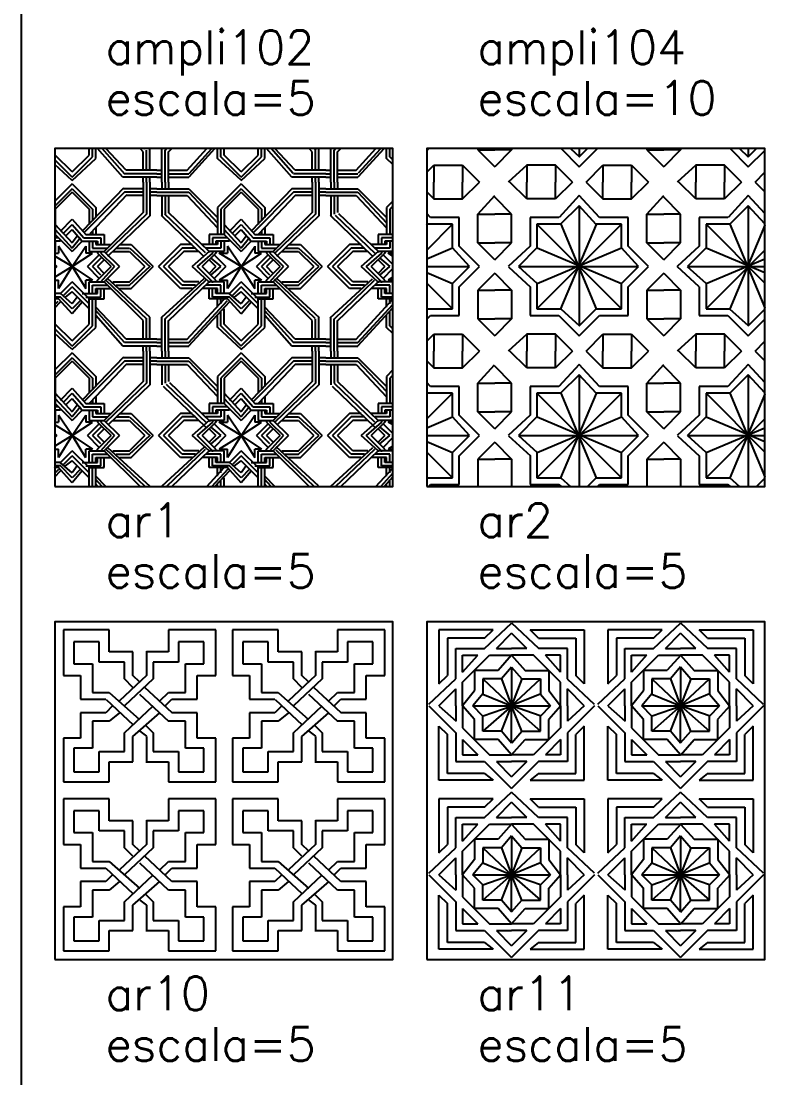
# Model space of a CAD drawing. Header units: inches. Extents: x -1 to 462, y -162 to 137.
# Drawn here: x -1 to 21.45, y 66.5 to 97.77 of the extents above; entities that cross this region are included whole.
import ezdxf

# ---------------------------------------------------------------- set-up
doc = ezdxf.new("R2010")
doc.units = ezdxf.units.IN
doc.header["$MEASUREMENT"] = 0
doc.layers.add('FORMATO', color=7, linetype='Continuous', plot=False)
for name, color, linetype in [('HATCH', 7, 'Continuous'), ('RECTANGLE', 7, 'Continuous'), ('TEXT', 5, 'Continuous')]:
    doc.layers.add(name, color=color, linetype=linetype)
doc.styles.add('nr', font='simplex.shx')

msp = doc.modelspace()

# ---------------------------------------------------------------- hatches: boundary and pattern name
at = {"layer": 'HATCH'}
h = msp.add_hatch(dxfattribs=at)
h.set_pattern_fill('AR1', color=256, scale=5, style=0, pattern_type=2)
h.set_pattern_definition([(42.8789, (-74.5, 113.05), (5.00000315, 4.99999964), [0.95525, -94.56961]), (90, (-73.8, 113.7), (-5, 5), [0.85, -4.15]), (0, (-73.8, 114.85), (5, 5), [0.45, -4.55]), (45, (-72.75, 114.85), (0, 5), [0.91924, -6.15183]), (45, (-74.5, 113.15), (0, 5), [0.84853, -6.22254]), (90, (-73.9, 113.75), (-5, 5), [0.8, -4.2]), (0, (-73.9, 114.95), (5, 5), [0.45, -4.55]), (42.5104, (-72.8, 114.95), (5.0000033, 4.9999985), [0.81394, -80.58016]), (45, (-74.5, 113.3), (0, 5), [0.7071, -6.36396]), (90, (-74, 113.8), (-5, 5), [0.75, -4.25]), (0, (-74, 115.05), (5, 5), [0.45, -4.55]), (45, (-72.8, 115.05), (0, 5), [0.6364, -6.43467]), (90, (-72.4, 113), (-5, 5), [0.15, -4.85]), (135, (-72.4, 113.9), (-5, 0), [1.62634, -5.44472]), (90, (-72.3, 113), (-5, 5), [0.15, -4.85]), (136.2189, (-72.3, 113.95), (-115.00004914, 109.99995073), [1.662075, -164.545625]), (90, (-72.2, 113), (-5, 5), [0.15, -4.85]), (137.3859, (-72.2, 114), (-59.999957, 55.00004706), [1.69853, -168.15435]), (180, (-72, 113.35), (-5, -5), [0.9, -4.1]), (133.4518, (-72.9, 113.35), (-4.99999504, 5.0000026), [1.30862, -129.5539]), (180, (-72, 113.25), (-5, -5), [0.95, -4.05]), (131.8202, (-72.95, 113.25), (-45.00002587, 49.9999776), [1.27476, -126.20073]), (180, (-72, 113.15), (-5, -5), [1, -4]), (131.6335, (-73, 113.15), (-4.9999943, 5.0000044), [1.20416, -59.00382]), (90, (-73.8, 114.7), (-5, 5), [0.15, -4.85]), (90, (-73.9, 114.7), (-5, 5), [0.25, -4.75]), (90, (-74, 114.7), (-5, 5), [0.35, -4.65]), (0, (-73.1, 114.85), (5, 5), [0.35, -4.65]), (0, (-73.2, 114.95), (5, 5), [0.4, -4.6]), (0, (-73.3, 115.05), (5, 5), [0.5, -4.5]), (135, (-74, 114.25), (-5, 0), [0.7071, -6.36396]), (135, (-74, 114.4), (-5, 0), [0.7071, -6.36396]), (90, (-72.4, 113.35), (-5, 5), [0.55, -4.45]), (90, (-72.3, 113.35), (-5, 5), [0.6, -4.4]), (90, (-72.2, 113.35), (-5, 5), [0.65, -4.35]), (135, (-74, 114.55), (-5, 0), [0.7071, -6.36396]), (0, (-74, 114.55), (5, 5), [0.45, -4.55]), (90, (-73.55, 114.55), (-5, 5), [0.3, -4.7]), (0, (-74.1, 114.6), (5, 5), [0.45, -4.55]), (0, (-74.2, 114.7), (5, 5), [0.45, -4.55]), (90, (-73.65, 114.6), (-5, 5), [0.25, -4.75]), (90, (-73.75, 114.7), (-5, 5), [0.15, -4.85]), (45, (-73.75, 115.1), (0, 5), [0.56568, -6.50538]), (48.3665, (-73.65, 115.05), (34.999973, 40.0000209), [0.60208, -59.6059]), (45, (-73.55, 115.05), (0, 5), [0.6364, -6.43467]), (90, (-73.75, 115.05), (-5, 5), [0.05, -4.95]), (0, (-73.55, 115.05), (5, 5), [0, -5]), (0, (-73.65, 115.05), (5, 5), [0, -5]), (135, (-73.55, 115.3), (-5, 0), [0.28285, -6.78822]), (135, (-73.65, 115.25), (-5, 0), [0.35356, -6.71752]), (135, (-73.7, 115.15), (-5, 0), [0.49497, -6.5761]), (137.1211, (-74.5, 113.05), (-65.000004, 59.9999988), [0.95525, -94.56961]), (135, (-74.5, 113.15), (-5, 0), [0.84853, -6.22254]), (135, (-74.5, 113.3), (-5, 0), [0.7071, -6.36396]), (47.2906, (-76.05, 113.15), (55.0000102, 59.9999875), [1.76918, -86.68985]), (47.3859, (-76.05, 113.25), (55.00004706, 59.999957), [1.69853, -168.15435]), (47.4896, (-76.1, 113.35), (49.9999536, 55.0000434), [1.62788, -79.76622]), (0, (-77, 113.35), (5, 5), [0.15, -4.85]), (0, (-77, 113.25), (5, 5), [0.15, -4.85]), (0, (-77, 113.15), (5, 5), [0.15, -4.85]), (90, (-76.65, 113), (-5, 5), [0.9, -4.1]), (90, (-76.75, 113), (-5, 5), [0.95, -4.05]), (90, (-76.85, 113), (-5, 5), [1, -4]), (42.6141, (-76.85, 114), (64.99995646, 60.00005068), [1.69853, -168.15435]), (43.7811, (-76.75, 113.95), (5.00000317, 4.9999999), [1.662075, -164.545625]), (43.7811, (-76.65, 113.9), (5.00000317, 4.9999999), [1.662075, -164.545625]), (90, (-75.2, 113.7), (-5, 5), [0.35, -4.65]), (90, (-75.1, 113.75), (-5, 5), [0.4, -4.6]), (90, (-75, 113.8), (-5, 5), [0.45, -4.55]), (45, (-75.3, 115.15), (0, 5), [0.49497, -6.5761]), (39.8056, (-75.4, 115.25), (4.9999983, 5.000004), [0.39051, -38.66074]), (45, (-75.45, 115.3), (0, 5), [0.28285, -6.78822]), (0, (-75.35, 115.05), (5, 5), [0, -5]), (0, (-75.45, 115.05), (5, 5), [0, -5]), (90, (-75.25, 115.05), (-5, 5), [0.05, -4.95]), (138.0128, (-75.45, 115.05), (-45.0000067, 39.9999912), [0.67268, -66.59544]), (135, (-75.35, 115.05), (-5, 0), [0.6364, -6.43467]), (135, (-75.25, 115.1), (-5, 0), [0.56568, -6.50538]), (90, (-75.25, 114.7), (-5, 5), [0.15, -4.85]), (90, (-75.35, 114.6), (-5, 5), [0.25, -4.75]), (180, (-74.85, 114.7), (-5, -5), [0.4, -4.6]), (180, (-74.85, 114.6), (-5, -5), [0.5, -4.5]), (90, (-75.45, 114.55), (-5, 5), [0.3, -4.7]), (180, (-74.9, 114.55), (-5, -5), [0.55, -4.45]), (180, (-75.75, 115.05), (-5, -5), [0.45, -4.55]), (180, (-75.85, 114.95), (-5, -5), [0.4, -4.6]), (180, (-75.95, 114.85), (-5, -5), [0.35, -4.65]), (90, (-75, 114.7), (-5, 5), [0.35, -4.65]), (90, (-75.1, 114.7), (-5, 5), [0.25, -4.75]), (90, (-75.2, 114.7), (-5, 5), [0.15, -4.85]), (135, (-76.2, 115.05), (-5, 0), [0.6364, -6.43467]), (180, (-75, 115.05), (-5, -5), [0.45, -4.55]), (135, (-76.25, 114.95), (-5, 0), [0.77782, -6.29325]), (180, (-75.1, 114.95), (-5, -5), [0.45, -4.55]), (135, (-76.3, 114.85), (-5, 0), [0.91924, -6.15183]), (180, (-75.2, 114.85), (-5, -5), [0.45, -4.55]), (90, (-75.1, 114.4), (-5, 5), [0.15, -4.85]), (90, (-75.2, 114.3), (-5, 5), [0.25, -4.75]), (139.3987, (-74.5, 114.4), (-29.999995, 25.000002), [0.46098, -45.63674]), (135, (-74.5, 114.25), (-5, 0), [0.49497, -6.5761]), (131.6335, (-74.5, 114.1), (-4.9999943, 5.0000044), [0.60208, -59.6059]), (45, (-74.75, 114.65), (0, 5), [0.35356, -6.71752]), (36.8699, (-74.7, 114.6), (5, 5), [0.25, -24.75]), (45, (-74.85, 114.7), (0, 5), [0.49497, -6.5761]), (233.1301, (-74.35, 114.6), (-10.000001, -15), [0.25, -24.75]), (225, (-74.25, 114.5), (-6e-16, -5), [0.35356, -6.71752]), (229.3987, (-74.2, 114.45), (-25.000002, -29.999995), [0.46097, -45.63674]), (0, (-76.65, 113.25), (5, 5), [0.6, -4.4]), (0, (-76.65, 113.15), (5, 5), [0.6, -4.4]), (0, (-76.65, 113.35), (5, 5), [0.55, -4.45]), (180, (-72.4, 117.6), (-5, -5), [0.5, -4.5]), (180, (-72.4, 117.8), (-5, -5), [0.6, -4.4]), (180, (-72.4, 117.7), (-5, -5), [0.55, -4.45]), (45, (-74.85, 116.55), (0, 5), [0.49497, -6.5761]), (45, (-74.75, 116.5), (0, 5), [0.35356, -6.71752]), (45, (-74.7, 116.4), (0, 5), [0.28285, -6.78822]), (225, (-74.2, 116.25), (-6e-16, -5), [0.42427, -6.6468]), (233.1301, (-74.35, 116.4), (-10.000001, -15), [0.25, -24.75]), (230.1944, (-74.25, 116.35), (-20.000012, -24.9999903), [0.39051, -38.66074]), (311.6335, (-74.5, 116.9), (4.9999943, -5.0000044), [0.60208, -59.6059]), (311.1859, (-74.5, 116.75), (4.9999965, -5.0000013), [0.5315, -52.61922]), (310.6013, (-74.5, 116.6), (4.9999997, -5.0000004), [0.46098, -45.63674]), (301.6075, (-74.5, 115.5), (24.9999986, -40.0000029), [0.76321, -75.55847]), (90, (-74.1, 114.85), (-5, 5), [0.25, -4.75]), (180, (-73.9, 115.1), (-5, -5), [0.2, -4.8]), (326.3099, (-74.5, 115.5), (9.999998, -5.000007), [0.7211, -17.30664]), (0, (-75.15, 115.1), (5, 5), [0.25, -4.75]), (90, (-74.9, 114.85), (-5, 5), [0.25, -4.75]), (238.3925, (-74.5, 115.5), (-15.0000001, -25.0000007), [0.76321, -75.55847]), (211.6075, (-74.5, 115.5), (-40.0000029, -24.9999986), [0.76321, -75.55847]), (270, (-74.1, 116.1), (5, -5), [0.2, -4.8]), (180, (-73.9, 115.9), (-5, -5), [0.2, -4.8]), (56.3099, (-74.5, 115.5), (5.000007, 9.999998), [0.7211, -17.30664]), (33.6901, (-74.5, 115.5), (4.999995, 5), [0.7211, -17.30664]), (0, (-75.15, 115.9), (5, 5), [0.25, -4.75]), (148.3925, (-74.5, 115.5), (-25.0000007, 15.0000001), [0.76321, -75.55847]), (270, (-74.9, 116.1), (5, -5), [0.2, -4.8]), (123.6901, (-74.5, 115.5), (-5, 4.999995), [0.7211, -17.30664]), (270, (-73.8, 116.65), (5, -5), [0.2, -4.8]), (270, (-73.9, 116.55), (5, -5), [0.1, -4.9]), (0, (-73.8, 116.15), (5, 5), [0.45, -4.55]), (315, (-72.75, 116.15), (5, -1e-15), [0.91924, -6.15183]), (0, (-73.9, 116.05), (5, 5), [0.45, -4.55]), (317.4896, (-72.8, 116.05), (55.0000434, -49.9999536), [0.81394, -80.58016]), (0, (-74, 115.95), (5, 5), [0.45, -4.55]), (315, (-72.8, 115.95), (5, -1e-15), [0.6364, -6.43467]), (270, (-73.8, 116.25), (5, -5), [0.1, -4.9]), (270, (-73.9, 116.25), (5, -5), [0.2, -4.8]), (270, (-74, 116.25), (5, -5), [0.3, -4.7]), (0, (-73.1, 116.15), (5, 5), [0.35, -4.65]), (0, (-73.2, 116.05), (5, 5), [0.4, -4.6]), (0, (-73.3, 115.95), (5, 5), [0.5, -4.5]), (0, (-74.1, 116.45), (5, 5), [0.55, -4.45]), (270, (-73.55, 116.45), (5, -5), [0.3, -4.7]), (0, (-74.15, 116.35), (5, 5), [0.5, -4.5]), (0, (-74.2, 116.25), (5, 5), [0.45, -4.55]), (270, (-73.65, 116.35), (5, -5), [0.2, -4.8]), (270, (-73.75, 116.25), (5, -5), [0.1, -4.9]), (315, (-73.75, 115.9), (5, -1e-15), [0.56568, -6.50538]), (315, (-73.65, 115.9), (5, -1e-15), [0.56568, -6.50538]), (315, (-73.55, 115.95), (5, -1e-15), [0.6364, -6.43467]), (270, (-73.75, 115.95), (5, -5), [0.05, -4.95]), (0, (-73.55, 115.95), (5, 5), [0, -5]), (270, (-73.65, 115.95), (5, -5), [0.05, -4.95]), (225, (-73.55, 115.7), (-6e-16, -5), [0.28285, -6.78822]), (225, (-73.65, 115.75), (-6e-16, -5), [0.35356, -6.71752]), (225, (-73.7, 115.85), (-6e-16, -5), [0.49497, -6.5761]), (270, (-74, 117.2), (5, -5), [0.45, -4.55]), (270, (-73.9, 117.2), (5, -5), [0.35, -4.65]), (270, (-73.8, 117.25), (5, -5), [0.3, -4.7]), (225, (-72.4, 117.1), (-6e-16, -5), [1.62634, -5.44472]), (223.7811, (-72.3, 117.05), (-5.00000317, -4.9999999), [1.662075, -164.545625]), (223.8309, (-72.2, 117), (-4.99999774, -5.00000114), [1.73277, -171.54446]), (270, (-72.2, 118), (5, -5), [1, -4]), (270, (-72.3, 118), (5, -5), [0.95, -4.05]), (270, (-72.4, 118), (5, -5), [0.9, -4.1]), (180, (-72, 117.8), (-5, -5), [0.2, -4.8]), (180, (-72, 117.7), (-5, -5), [0.2, -4.8]), (180, (-72, 117.6), (-5, -5), [0.2, -4.8]), (226.273, (-72.9, 117.6), (-105.00005694, -109.99994273), [1.59139, -157.54692]), (225, (-72.95, 117.7), (-6e-16, -5), [1.69705, -5.374]), (226.1691, (-73, 117.8), (-115.000085, -119.99992025), [1.73277, -171.54446]), (315, (-74.5, 117.7), (5, -1e-15), [0.7071, -6.36396]), (315, (-74.5, 117.8), (5, -1e-15), [0.84853, -6.22254]), (315, (-74.5, 117.95), (5, -1e-15), [0.98995, -6.08112]), (315, (-75.3, 115.85), (5, -1e-15), [0.49497, -6.5761]), (320.1944, (-75.4, 115.75), (24.9999903, -20.000012), [0.39051, -38.66074]), (315, (-75.45, 115.7), (5, -1e-15), [0.28285, -6.78822]), (270, (-75.35, 115.95), (5, -5), [0.05, -4.95]), (0, (-75.45, 115.95), (5, 5), [0, -5]), (270, (-75.25, 115.95), (5, -5), [0.05, -4.95]), (221.9872, (-75.45, 115.95), (-5.000003, -4.9999978), [0.67268, -66.59544]), (221.6335, (-75.35, 115.9), (-5.0000044, -4.9999943), [0.60208, -59.6059]), (225, (-75.25, 115.9), (-6e-16, -5), [0.56568, -6.50538]), (270, (-75.25, 116.25), (5, -5), [0.1, -4.9]), (270, (-75.35, 116.35), (5, -5), [0.2, -4.8]), (180, (-74.85, 116.25), (-5, -5), [0.4, -4.6]), (180, (-74.9, 116.35), (-5, -5), [0.45, -4.55]), (270, (-75.45, 116.45), (5, -5), [0.3, -4.7]), (180, (-75, 116.45), (-5, -5), [0.45, -4.55]), (315, (-75, 116.45), (5, -1e-15), [0.7071, -6.36396]), (270, (-76.85, 117.6), (5, -5), [0.6, -4.4]), (270, (-76.75, 117.6), (5, -5), [0.55, -4.45]), (270, (-76.65, 117.6), (5, -5), [0.5, -4.5]), (312.2737, (-75, 116.6), (5.0000004, -5.0000005), [0.7433, -73.58704]), (312.2737, (-75, 116.75), (5.0000004, -5.0000005), [0.7433, -73.58704]), (180, (-75.75, 115.95), (-5, -5), [0.45, -4.55]), (180, (-75.85, 116.05), (-5, -5), [0.4, -4.6]), (180, (-75.95, 116.15), (-5, -5), [0.35, -4.65]), (270, (-75, 116.25), (5, -5), [0.3, -4.7]), (270, (-75.1, 116.25), (5, -5), [0.2, -4.8]), (270, (-75.2, 116.25), (5, -5), [0.1, -4.9]), (315, (-76.05, 117.8), (5, -1e-15), [1.20208, -5.86899]), (0, (-77, 117.8), (5, 5), [0.95, -4.05]), (313.3634, (-76.05, 117.7), (5.00000046, -5.00000184), [1.23794, -122.55624]), (0, (-77, 117.7), (5, 5), [0.95, -4.05]), (313.4518, (-76.1, 117.6), (4.99999504, -5.0000026), [1.30862, -129.5539]), (0, (-77, 117.6), (5, 5), [0.9, -4.1]), (316.1691, (-76.85, 117), (119.99992025, -115.000085), [1.73277, -171.54446]), (270, (-76.85, 118), (5, -5), [0.2, -4.8]), (316.2189, (-76.75, 117.05), (115.00004914, -109.99995073), [1.662075, -164.545625]), (270, (-76.75, 118), (5, -5), [0.2, -4.8]), (316.2189, (-76.65, 117.1), (115.00004914, -109.99995073), [1.662075, -164.545625]), (270, (-76.65, 118), (5, -5), [0.2, -4.8]), (225, (-76.2, 115.95), (-6e-16, -5), [0.6364, -6.43467]), (180, (-75, 115.95), (-5, -5), [0.45, -4.55]), (270, (-75, 117.2), (5, -5), [0.75, -4.25]), (225, (-74.5, 117.7), (-6e-16, -5), [0.7071, -6.36396]), (225, (-76.25, 116.05), (-6e-16, -5), [0.77782, -6.29325]), (180, (-75.1, 116.05), (-5, -5), [0.45, -4.55]), (270, (-75.1, 117.2), (5, -5), [0.75, -4.25]), (225, (-74.5, 117.8), (-6e-16, -5), [0.84853, -6.22254]), (225, (-76.3, 116.15), (-6e-16, -5), [0.91924, -6.15183]), (180, (-75.2, 116.15), (-5, -5), [0.45, -4.55]), (270, (-75.2, 117.25), (5, -5), [0.8, -4.2]), (225, (-74.5, 117.95), (-6e-16, -5), [0.98995, -6.08112])])
h.paths.add_polyline_path([(0, 84), (10, 84), (10, 94), (0, 94)])
h = msp.add_hatch(dxfattribs=at)
h.set_pattern_fill('AR2', color=256, scale=5, style=0, pattern_type=2)
h.set_pattern_definition([(90, (-72.95, 117.5), (-5, 5), [0.5, -4.5]), (90, (-73.8, 117.5), (-5, 5), [0.5, -4.5]), (90, (-75.2, 117.5), (-5, 5), [0.5, -4.5]), (90, (-76.05, 117.5), (-5, 5), [0.5, -4.5]), (270, (-76.05, 113.5), (5, -5), [0.5, -4.5]), (270, (-75.2, 113.5), (5, -5), [0.5, -4.5]), (270, (-73.8, 113.5), (5, -5), [0.5, -4.5]), (270, (-72.95, 113.5), (5, -5), [0.5, -4.5]), (180, (-76.5, 117.05), (-5, -5), [0.5, -4.5]), (180, (-76.5, 116.2), (-5, -5), [0.5, -4.5]), (180, (-76.5, 113.95), (-5, -5), [0.5, -4.5]), (180, (-76.5, 114.8), (-5, -5), [0.5, -4.5]), (0, (-72.5, 113.95), (5, 5), [0.5, -4.5]), (0, (-72.5, 114.8), (5, 5), [0.5, -4.5]), (0, (-72.5, 116.2), (5, 5), [0.5, -4.5]), (0, (-72.5, 117.05), (5, 5), [0.5, -4.5]), (337.2176, (-75.75, 116.05), (155.00000917, -64.99998368), [2.71155, -268.44339]), (135, (-73.25, 114.25), (-5, 0), [3.53553, -3.53553]), (0, (-76.3, 115.5), (5, 5), [3.55, -1.45]), (270, (-74.5, 117.3), (5, -5), [3.55, -1.45]), (22.7824, (-75.75, 115), (95.000003855, 39.99999238), [2.71155, -268.44339]), (247.2176, (-74, 116.75), (-64.99998368, -155.00000917), [2.71155, -268.44339]), (292.7824, (-75.05, 116.75), (39.99999238, -95.000003855), [2.71155, -268.44339]), (225, (-73.25, 116.75), (-6e-16, -5), [3.53553, -3.53553]), (90, (-73.05, 116.1), (-5, 5), [0.85, -4.15]), (180, (-73.05, 116.95), (-5, -5), [0.85, -4.15]), (132.7094, (-73.9, 116.95), (-5.00000116, 5.00000195), [0.88459, -87.57444]), (227.2906, (-74.5, 117.6), (-55.0000102, -59.9999875), [0.88459, -87.57444]), (180, (-75.1, 116.95), (-5, -5), [0.85, -4.15]), (270, (-75.95, 116.95), (5, -5), [0.85, -4.15]), (222.7094, (-75.95, 116.1), (-5.00000195, -5.00000116), [0.88459, -87.57444]), (317.2906, (-76.6, 115.5), (59.9999875, -55.0000102), [0.88459, -87.57444]), (270, (-75.95, 114.9), (5, -5), [0.85, -4.15]), (0, (-75.95, 114.05), (5, 5), [0.85, -4.15]), (315, (-75.1, 114.05), (5, -1e-15), [0.84853, -6.22254]), (45, (-74.5, 113.45), (0, 5), [0.84853, -6.22254]), (0, (-73.9, 114.05), (5, 5), [0.85, -4.15]), (90, (-73.05, 114.05), (-5, 5), [0.85, -4.15]), (45, (-73.05, 114.9), (0, 5), [0.84853, -6.22254]), (135, (-72.45, 115.5), (-5, 0), [0.84853, -6.22254]), (90, (-73.25, 116.05), (-5, 5), [0.7, -4.3]), (180, (-73.25, 116.75), (-5, -5), [0.75, -4.25]), (132.2737, (-74, 116.75), (-5.0000004, 5.0000005), [0.7433, -73.58704]), (225, (-74.5, 117.3), (-6e-16, -5), [0.77782, -6.29325]), (180, (-75.05, 116.75), (-5, -5), [0.7, -4.3]), (270, (-75.75, 116.75), (5, -5), [0.7, -4.3]), (225, (-75.75, 116.05), (-6e-16, -5), [0.77782, -6.29325]), (317.7263, (-76.3, 115.5), (49.9999909, -45.000011), [0.7433, -73.58704]), (270, (-75.75, 115), (5, -5), [0.75, -4.25]), (0, (-75.75, 114.25), (5, 5), [0.7, -4.3]), (317.7263, (-75.05, 114.25), (49.9999909, -45.000011), [0.7433, -73.58704]), (45, (-74.5, 113.75), (0, 5), [0.7071, -6.36396]), (0, (-74, 114.25), (5, 5), [0.75, -4.25]), (90, (-73.25, 114.25), (-5, 5), [0.75, -4.25]), (45, (-73.25, 115), (0, 5), [0.7071, -6.36396]), (132.2737, (-72.75, 115.5), (-5.0000004, 5.0000005), [0.7433, -73.58704]), (225, (-72, 115.3), (-6e-16, -5), [0.7071, -6.36396]), (270, (-72.5, 114.8), (5, -5), [0.4, -4.6]), (270, (-72.5, 114.4), (5, -5), [0.45, -4.55]), (315, (-72.5, 113.95), (5, -1e-15), [0.7071, -6.36396]), (135, (-72, 115.7), (-5, 0), [0.7071, -6.36396]), (90, (-72.5, 116.2), (-5, 5), [0.45, -4.55]), (90, (-72.5, 116.65), (-5, 5), [0.4, -4.6]), (47.7263, (-72.5, 117.05), (45.000011, 49.9999909), [0.7433, -73.58704]), (315, (-74.3, 118), (5, -1e-15), [0.7071, -6.36396]), (0, (-73.8, 117.5), (5, 5), [0.4, -4.6]), (0, (-73.4, 117.5), (5, 5), [0.45, -4.55]), (45, (-72.95, 117.5), (0, 5), [0.7071, -6.36396]), (225, (-74.7, 118), (-6e-16, -5), [0.7071, -6.36396]), (180, (-75.2, 117.5), (-5, -5), [0.45, -4.55]), (180, (-75.65, 117.5), (-5, -5), [0.4, -4.6]), (135, (-76.05, 117.5), (-5, 0), [0.7071, -6.36396]), (45, (-77, 115.7), (0, 5), [0.7071, -6.36396]), (90, (-76.5, 116.2), (-5, 5), [0.45, -4.55]), (90, (-76.5, 116.65), (-5, 5), [0.4, -4.6]), (135, (-76.5, 117.05), (-5, 0), [0.7071, -6.36396]), (315, (-77, 115.3), (5, -1e-15), [0.7071, -6.36396]), (270, (-76.5, 114.8), (5, -5), [0.4, -4.6]), (270, (-76.5, 114.4), (5, -5), [0.45, -4.55]), (225, (-76.5, 113.95), (-6e-16, -5), [0.7071, -6.36396]), (135, (-74.7, 113), (-5, 0), [0.7071, -6.36396]), (180, (-75.2, 113.5), (-5, -5), [0.45, -4.55]), (180, (-75.65, 113.5), (-5, -5), [0.4, -4.6]), (222.2737, (-76.05, 113.5), (-5.0000005, -5.0000004), [0.7433, -73.58704]), (45, (-74.3, 113), (0, 5), [0.7071, -6.36396]), (0, (-73.8, 113.5), (5, 5), [0.4, -4.6]), (0, (-73.4, 113.5), (5, 5), [0.45, -4.55]), (315, (-72.95, 113.5), (5, -1e-15), [0.7071, -6.36396])])
h.paths.add_polyline_path([(11, 84), (21, 84), (21, 94), (11, 94)])
h = msp.add_hatch(dxfattribs=at)
h.set_pattern_fill('AR10', color=256, scale=5, style=0, pattern_type=2)
h.set_pattern_definition([(0, (2.7, 70.85), (5, 5), [0, -5]), (0, (2.7, 70.85), (5, 5), [0.65, -4.35]), (270, (3.35, 70.85), (5, -5), [0.6, -4.4]), (0, (3.35, 70.25), (5, 5), [1.4, -3.6]), (90, (4.75, 70.25), (-5, 5), [1.3, -3.7]), (180, (4.75, 71.55), (-5, -5), [0.55, -4.45]), (0, (2.9, 71.15), (5, 5), [0.75, -4.25]), (270, (3.65, 71.15), (5, -5), [0.6, -4.4]), (0, (3.65, 70.55), (5, 5), [0.75, -4.25]), (90, (4.4, 70.55), (-5, 5), [0.7, -4.3]), (90, (2.3, 70.85), (-5, 5), [0.75, -4.25]), (41.186, (2.3, 71.6), (5.000001, 4.999996), [1.063, -52.0877]), (270, (0.75, 72.3), (5, -5), [0.75, -4.25]), (180, (0.75, 71.55), (-5, -5), [0.5, -4.5]), (270, (0.25, 71.55), (5, -5), [1.3, -3.7]), (0, (0.25, 70.25), (5, 5), [1.35, -3.65]), (90, (1.6, 70.25), (-5, 5), [0.6, -4.4]), (0, (1.6, 70.85), (5, 5), [0.7, -4.3]), (270, (1.1, 72.05), (5, -5), [0.8, -4.2]), (180, (1.1, 71.25), (-5, -5), [0.55, -4.45]), (270, (0.55, 71.25), (5, -5), [0.7, -4.3]), (0, (0.55, 70.55), (5, 5), [0.75, -4.25]), (90, (1.3, 70.55), (-5, 5), [0.6, -4.4]), (0, (1.3, 71.15), (5, 5), [0.75, -4.25]), (90, (2.05, 71.15), (-5, 5), [0.55, -4.45]), (43.2643, (2.05, 71.7), (5.0000017, 5.0000004), [1.16726, -115.55891]), (0, (0.75, 72.7), (5, 5), [0.75, -4.25]), (316.8476, (1.5, 72.7), (74.9999877, -70.000014), [1.09658, -108.56198]), (0, (1.1, 72.9), (5, 5), [0.5, -4.5]), (318.3665, (1.6, 72.9), (40.000021, -34.999973), [1.20416, -59.0038]), (219.8056, (1.9, 72.3), (-5, -5.000004), [0.3905, -38.66074]), (180, (1.6, 72.05), (-5, -5), [0.5, -4.5]), (225, (1.7, 72.5), (-6e-16, -5), [0.2828, -6.7882]), (180, (1.5, 72.3), (-5, -5), [0.75, -4.25]), (180, (2.3, 74.1), (-5, -5), [0.7, -4.3]), (90, (1.6, 74.1), (-5, 5), [0.65, -4.35]), (180, (1.6, 74.75), (-5, -5), [1.35, -3.65]), (270, (0.25, 74.75), (5, -5), [1.35, -3.65]), (0, (0.25, 73.4), (5, 5), [0.5, -4.5]), (270, (0.75, 73.4), (5, -5), [0.7, -4.3]), (180, (2.05, 73.8), (-5, -5), [0.75, -4.25]), (90, (1.3, 73.8), (-5, 5), [0.6, -4.4]), (180, (1.3, 74.4), (-5, -5), [0.75, -4.25]), (270, (0.55, 74.4), (5, -5), [0.65, -4.35]), (0, (0.55, 73.75), (5, 5), [0.55, -4.45]), (270, (1.1, 73.75), (5, -5), [0.85, -4.15]), (270, (2.7, 74.1), (5, -5), [0.7, -4.3]), (223.1524, (2.7, 73.4), (-4.999998, -4.9999995), [1.09658, -108.56198]), (135, (2.3, 73.05), (-5, 0), [0.3536, -6.7175]), (90, (2.05, 73.3), (-5, 5), [0.5, -4.5]), (135, (2.5, 73.2), (-5, 0), [0.2828, -6.7882]), (90, (2.3, 73.4), (-5, 5), [0.7, -4.3]), (90, (4.2, 72.7), (-5, 5), [0.7, -4.3]), (0, (4.2, 73.4), (5, 5), [0.55, -4.45]), (90, (4.75, 73.4), (-5, 5), [1.35, -3.65]), (180, (4.75, 74.75), (-5, -5), [1.4, -3.6]), (270, (3.35, 74.75), (5, -5), [0.65, -4.35]), (180, (3.35, 74.1), (-5, -5), [0.65, -4.35]), (0, (2.7, 74.1), (5, 5), [0, -5]), (90, (3.85, 72.9), (-5, 5), [0.85, -4.15]), (0, (3.85, 73.75), (5, 5), [0.55, -4.45]), (90, (4.4, 73.75), (-5, 5), [0.65, -4.35]), (180, (4.4, 74.4), (-5, -5), [0.75, -4.25]), (270, (3.65, 74.4), (5, -5), [0.6, -4.4]), (180, (3.65, 73.8), (-5, -5), [0.75, -4.25]), (45, (3.1, 72.65), (0, 5), [0.3536, -6.7175]), (0, (3.35, 72.9), (5, 5), [0.5, -4.5]), (45, (3.25, 72.5), (0, 5), [0.2828, -6.7882]), (0, (3.45, 72.7), (5, 5), [0.75, -4.25]), (180, (4.2, 72.3), (-5, -5), [0.75, -4.25]), (136.8476, (3.45, 72.3), (-74.9999877, 70.000014), [1.09658, -108.56198]), (180, (3.85, 72.05), (-5, -5), [0.5, -4.5]), (136.7357, (3.35, 72.05), (-79.9999916, 75.000006), [1.16726, -115.55891]), (270, (2.9, 73.8), (5, -5), [0.5, -4.5]), (223.2643, (2.9, 73.3), (-5.0000017, -5.0000004), [1.16726, -115.55891]), (323.13, (2.5, 71.75), (15, -10), [0.25, -24.75]), (270, (2.7, 71.6), (5, -5), [0.75, -4.25]), (315, (2.65, 71.95), (5, -1e-15), [0.3536, -6.7175]), (270, (2.9, 71.7), (5, -5), [0.55, -4.45]), (90, (4.2, 71.55), (-5, 5), [0.75, -4.25]), (180, (4.4, 71.25), (-5, -5), [0.55, -4.45]), (90, (3.85, 71.25), (-5, 5), [0.8, -4.2])])
h.paths.add_polyline_path([(0, 70), (10, 70), (10, 80), (0, 80)])
h = msp.add_hatch(dxfattribs=at)
h.set_pattern_fill('AR11', color=256, scale=5, style=0, pattern_type=2)
h.set_pattern_definition([(0, (12.35, 72.5), (5, 5), [2.3, -2.7]), (90, (13.5, 71.4), (-5, 5), [1.1, -3.9]), (0, (14.05, 70.3), (5, 5), [1.6, -3.4]), (90, (15.65, 70.3), (-5, 5), [1.6, -3.4]), (90, (15.4, 70.5), (-5, 5), [1.15, -3.85]), (0, (14.3, 70.5), (5, 5), [1.1, -3.9]), (221.987, (15.65, 72.5), (-5.000003, -4.999998), [0.67268, -66.59544]), (225, (15.95, 72.5), (-6e-16, -5), [1.1314, -5.9397]), (180, (12.95, 70.3), (-5, -5), [1.6, -3.4]), (180, (12.7, 70.5), (-5, -5), [1.1, -3.9]), (90, (11.6, 70.5), (-5, 5), [1.15, -3.85]), (90, (11.35, 70.3), (-5, 5), [1.6, -3.4]), (225, (15.65, 71.9), (-6e-16, -5), [0.3536, -6.7175]), (315, (11.35, 71.9), (5, -1e-15), [0.3536, -6.7175]), (218.66, (14.3, 70.5), (-5, -5), [0.32016, -31.69546]), (321.34, (12.7, 70.5), (20, -14.999995), [0.32016, -31.69546]), (270, (15.15, 72.5), (5, -5), [0.45, -4.55]), (180, (15.15, 70.85), (-5, -5), [0.85, -4.15]), (270, (14.95, 72.5), (5, -5), [0.65, -4.35]), (180, (14.95, 71.05), (-5, -5), [0.45, -4.55]), (225, (14.3, 70.85), (-6e-16, -5), [1.1314, -5.9397]), (225, (13.95, 70.85), (-6e-16, -5), [0.6364, -6.4347]), (180, (13.95, 70.85), (-5, -5), [0.45, -4.55]), (180, (14.15, 71.05), (-5, -5), [0.65, -4.35]), (270, (14.95, 71.5), (5, -5), [0.45, -4.55]), (270, (15.15, 71.7), (5, -5), [0.85, -4.15]), (225, (14.95, 71.5), (-6e-16, -5), [0.6364, -6.4347]), (225, (14.95, 71.85), (-6e-16, -5), [1.1314, -5.9397]), (48.3665, (13.5, 71.05), (34.999973, 40.000021), [0.60208, -59.6059]), (0, (13.9, 71.5), (5, 5), [0.7, -4.3]), (90, (14.6, 71.5), (-5, 5), [0.6, -4.4]), (48.814, (14.6, 72.1), (29.999987, 35.000015), [0.5315, -52.61922]), (90, (14.35, 71.75), (-5, 5), [0.45, -4.55]), (0, (13.8, 71.75), (5, 5), [0.55, -4.45]), (49.3987, (13.5, 71.4), (25.000002, 29.999995), [0.46098, -45.63674]), (45, (14.35, 72.2), (0, 5), [0.4243, -6.6468]), (111.801, (13.8, 71.75), (-5, 10), [0.8078, -26.11805]), (318.5763, (13.5, 72.5), (39.9999775, -35.0000234), [1.13358, -112.22426]), (160.56, (14.35, 72.2), (-15.0000024, 4.999991), [0.9014, -89.2374]), (315, (12.7, 70.85), (5, -1e-15), [1.1314, -5.9397]), (0, (11.85, 70.85), (5, 5), [0.85, -4.15]), (270, (11.85, 71.7), (5, -5), [0.85, -4.15]), (315, (11.05, 72.5), (5, -1e-15), [1.1314, -5.9397]), (318.0128, (11.35, 72.5), (45.000007, -39.999991), [0.67268, -66.59544]), (270, (11.85, 72.5), (5, -5), [0.45, -4.55]), (270, (12.05, 72.5), (5, -5), [0.65, -4.35]), (131.186, (12.4, 72.1), (-4.999996, 5.000001), [0.5315, -52.61922]), (90, (12.4, 71.5), (-5, 5), [0.6, -4.4]), (315, (12.05, 71.85), (5, -1e-15), [1.1314, -5.9397]), (180, (13.1, 71.5), (-5, -5), [0.7, -4.3]), (131.6335, (13.5, 71.05), (-4.999994, 5.000004), [0.60208, -59.6059]), (0, (12.85, 71.05), (5, 5), [0.65, -4.35]), (0, (13.05, 70.85), (5, 5), [0.45, -4.55]), (315, (13.05, 70.85), (5, -1e-15), [0.6364, -6.4347]), (130.6013, (13.5, 71.4), (-5, 5), [0.46098, -45.63674]), (68.199, (13.2, 71.75), (5, 15), [0.8078, -26.11805]), (180, (13.2, 71.75), (-5, -5), [0.55, -4.45]), (221.4237, (13.5, 72.5), (-44.999977, -40.0000273), [1.13358, -112.22426]), (90, (12.65, 71.75), (-5, 5), [0.45, -4.55]), (135, (12.65, 72.2), (-5, 0), [0.4243, -6.6468]), (19.44, (12.65, 72.2), (70.000014, 24.999957), [0.9014, -89.2374]), (315, (12.05, 71.5), (5, -1e-15), [0.6364, -6.4347]), (0, (12.05, 71.05), (5, 5), [0.45, -4.55]), (270, (12.05, 71.5), (5, -5), [0.45, -4.55]), (90, (12.05, 73.5), (-5, 5), [0.5, -4.5]), (0, (12.05, 74), (5, 5), [0.45, -4.55]), (48.0128, (12.05, 73.5), (39.999991, 45.000007), [0.67268, -66.59544]), (337.62, (12.65, 72.85), (25.000006, -9.999984), [0.91924, -91.00465]), (229.3987, (12.65, 72.85), (-25.000002, -29.999995), [0.46097, -45.63674]), (270, (12.65, 73.3), (5, -5), [0.45, -4.55]), (136.7357, (13.5, 72.5), (-79.9999916, 75.000006), [1.16726, -115.55891]), (180, (13.2, 73.3), (-5, -5), [0.55, -4.45]), (290.556, (13.2, 73.3), (9.99998, -25.00001), [0.8544, -41.8656]), (229.399, (13.5, 73.65), (-25.000002, -29.999995), [0.46097, -45.63674]), (45, (13.05, 74.2), (0, 5), [0.6364, -6.4347]), (0, (13.05, 74.2), (5, 5), [0.45, -4.55]), (0, (12.85, 74), (5, 5), [0.65, -4.35]), (228.3665, (13.5, 74), (-34.999973, -40.00002), [0.60208, -59.6059]), (180, (13.1, 73.55), (-5, -5), [0.7, -4.3]), (45, (12.05, 73.2), (0, 5), [1.1314, -5.9397]), (270, (12.4, 73.55), (5, -5), [0.6, -4.4]), (232.125, (12.4, 72.95), (-15.000006, -19.999997), [0.5701, -56.4387]), (90, (12.05, 72.5), (-5, 5), [0.7, -4.3]), (90, (11.85, 72.5), (-5, 5), [0.5, -4.5]), (45, (11.35, 72.5), (0, 5), [0.7071, -6.364]), (43.1524, (11.05, 72.55), (4.999998, 4.9999995), [1.09658, -108.56198]), (90, (11.85, 73.3), (-5, 5), [0.9, -4.1]), (0, (11.85, 74.2), (5, 5), [0.85, -4.15]), (43.1524, (12.7, 74.2), (4.999998, 4.9999995), [1.09658, -108.56198]), (202.38, (14.35, 72.85), (-60.000014, -24.999964), [0.91924, -91.00465]), (43.2643, (13.5, 72.5), (5.0000017, 5.0000004), [1.16726, -115.55891]), (249.444, (13.8, 73.3), (-4.99999, -15.000004), [0.8544, -41.8656]), (310.601, (14.35, 72.85), (5, -5), [0.46098, -45.63674]), (310.601, (13.5, 73.65), (5, -5), [0.46098, -45.63674]), (0, (13.8, 73.3), (5, 5), [0.55, -4.45]), (270, (14.35, 73.3), (5, -5), [0.45, -4.55]), (307.875, (14.6, 72.95), (20.00001, -24.999995), [0.5701, -56.4387]), (270, (14.6, 73.55), (5, -5), [0.6, -4.4]), (0, (13.9, 73.55), (5, 5), [0.7, -4.3]), (311.6335, (13.5, 74), (4.999994, -5.000004), [0.60208, -59.6059]), (135, (14.95, 73.2), (-5, 0), [1.1314, -5.9397]), (131.987, (14.95, 73.5), (-4.999998, 5.000003), [0.67268, -66.59544]), (90, (15.15, 73.3), (-5, 5), [0.9, -4.1]), (90, (14.95, 73.5), (-5, 5), [0.5, -4.5]), (180, (14.15, 74), (-5, -5), [0.65, -4.35]), (180, (13.95, 74.2), (-5, -5), [0.45, -4.55]), (135, (13.95, 74.2), (-5, 0), [0.6364, -6.4347]), (136.8476, (14.3, 74.2), (-74.9999877, 70.000014), [1.09658, -108.56198]), (180, (14.95, 74), (-5, -5), [0.45, -4.55]), (90, (14.95, 72.5), (-5, 5), [0.7, -4.3]), (180, (15.15, 74.2), (-5, -5), [0.85, -4.15]), (90, (15.15, 72.5), (-5, 5), [0.5, -4.5]), (45, (12.7, 74.5), (0, 5), [0.3536, -6.7175]), (135, (14.3, 74.5), (-5, 0), [0.3536, -6.7175]), (45, (11.35, 73.15), (0, 5), [0.3536, -6.7175]), (135, (15.65, 73.15), (-5, 0), [0.3536, -6.7175]), (270, (11.35, 74.75), (5, -5), [1.6, -3.4]), (270, (11.6, 74.5), (5, -5), [1.1, -3.9]), (180, (12.7, 74.5), (-5, -5), [1.1, -3.9]), (180, (12.95, 74.75), (-5, -5), [1.6, -3.4]), (136.8476, (15.95, 72.55), (-74.9999877, 70.000014), [1.09658, -108.56198]), (135, (15.65, 72.5), (-5, 0), [0.7071, -6.364]), (0, (14.3, 74.5), (5, 5), [1.1, -3.9]), (270, (15.4, 74.5), (5, -5), [1.1, -3.9]), (270, (15.65, 74.75), (5, -5), [1.6, -3.4]), (0, (14.05, 74.75), (5, 5), [1.6, -3.4]), (270, (13.5, 73.65), (5, -5), [1.15, -3.85]), (0, (12.35, 72.5), (5, 5), [2.3, -2.7])])
h.paths.add_polyline_path([(11, 70), (21, 70), (21, 80), (11, 80)])

# ---------------------------------------------------------------- linework, layer by layer
at = {"layer": 'FORMATO'}
msp.add_lwpolyline([(-1, -4), (99, -4), (99, 137), (-1, 137)], close=True, dxfattribs=at)
at = {"layer": 'RECTANGLE'}
for points in [[(0, 84), (10, 84), (10, 94), (0, 94)], [(11, 84), (21, 84), (21, 94), (11, 94)], [(0, 70), (10, 70), (10, 80), (0, 80)], [(11, 70), (21, 70), (21, 80), (11, 80)]]:
    msp.add_lwpolyline(points, close=True, dxfattribs=at)

# ---------------------------------------------------------------- texts
at = {"layer": 'TEXT', "style": 'nr'}
for s, p in [('ampli102', (1.5, 96.5)), ('ampli104', (12.5, 96.5)), ('escala=5', (1.5, 95)), ('escala=10', (12.5, 95)), ('ar1', (1.5, 82.5)), ('ar2', (12.5, 82.5)), ('escala=5', (1.5, 81)), ('escala=5', (12.5, 81)), ('ar10', (1.5, 68.5)), ('ar11', (12.5, 68.5)), ('escala=5', (1.5, 67)), ('escala=5', (12.5, 67))]:
    msp.add_text(s, height=1, dxfattribs=at).set_placement(p)

doc.saveas('drawing.dxf')
